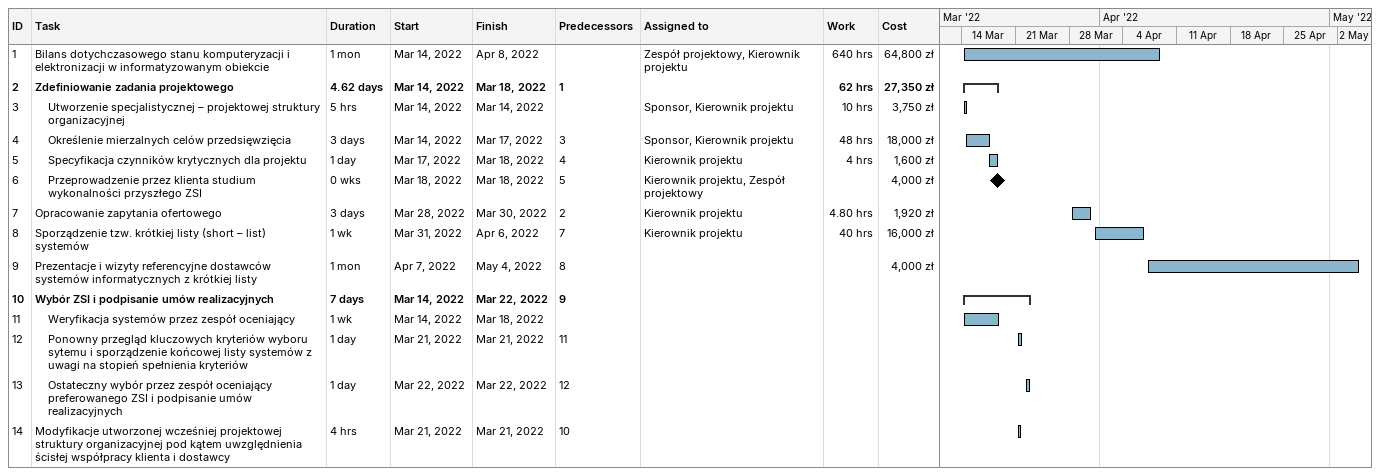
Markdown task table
| ID | Level | Task | Duration | Start | Finish | Predecessors | Resources | Work (h) | Cost (zł) |
|---|---|---|---|---|---|---|---|---|---|
| 1 | 1 | Bilans dotychczasowego stanu komputeryzacji i elektronizacji w informatyzowanym obiekcie | 1mo | 2022-03-14 | 2022-04-08 |  | Zespół projektowy, Kierownik projektu | 640 | 64800 |
| 2 | 1 | **Zdefiniowanie zadania projektowego** | 4.62d | 2022-03-14 | 2022-03-18 | 1 |  | 62 | 27350 |
| 3 | 2 | Utworzenie specjalistycznej – projektowej struktury organizacyjnej | 5h | 2022-03-14 | 2022-03-14 |  | Sponsor, Kierownik projektu | 10 | 3750 |
| 4 | 2 | Określenie mierzalnych celów przedsięwzięcia | 3d | 2022-03-14 | 2022-03-17 | 3 | Sponsor, Kierownik projektu | 48 | 18000 |
| 5 | 2 | Specyfikacja czynników krytycznych dla projektu | 1d | 2022-03-17 | 2022-03-18 | 4 | Kierownik projektu | 4 | 1600 |
| 6 | 2 | Przeprowadzenie przez klienta studium wykonalności przyszłego ZSI | 0w | 2022-03-18 | 2022-03-18 | 5 | Kierownik projektu, Zespół projektowy |  | 4000 |
| 7 | 1 | Opracowanie zapytania ofertowego | 3d | 2022-03-28 | 2022-03-30 | 2 | Kierownik projektu | 4.80 | 1920 |
| 8 | 1 | Sporządzenie tzw. krótkiej listy (short – list) systemów | 1w | 2022-03-31 | 2022-04-06 | 7 | Kierownik projektu | 40 | 16000 |
| 9 | 1 | Prezentacje i wizyty referencyjne dostawców systemów informatycznych z krótkiej listy | 1mo | 2022-04-07 | 2022-05-04 | 8 |  |  | 4000 |
| 10 | 1 | **Wybór ZSI i podpisanie umów realizacyjnych** | 7d | 2022-03-14 | 2022-03-22 | 9 |  |  |  |
| 11 | 2 | Weryfikacja systemów przez zespół oceniający | 1w | 2022-03-14 | 2022-03-18 |  |  |  |  |
| 12 | 2 | Ponowny przegląd kluczowych kryteriów wyboru sytemu i sporządzenie końcowej listy systemów z uwagi na stopień spełnienia kryteriów | 1d | 2022-03-21 | 2022-03-21 | 11 |  |  |  |
| 13 | 2 | Ostateczny wybór przez zespół oceniający preferowanego ZSI i podpisanie umów realizacyjnych | 1d | 2022-03-22 | 2022-03-22 | 12 |  |  |  |
| 14 | 1 | Modyfikacje utworzonej wcześniej projektowej struktury organizacyjnej pod kątem uwzględnienia ścisłej współpracy klienta i dostawcy | 4h | 2022-03-21 | 2022-03-21 | 10 |  |  |  |
